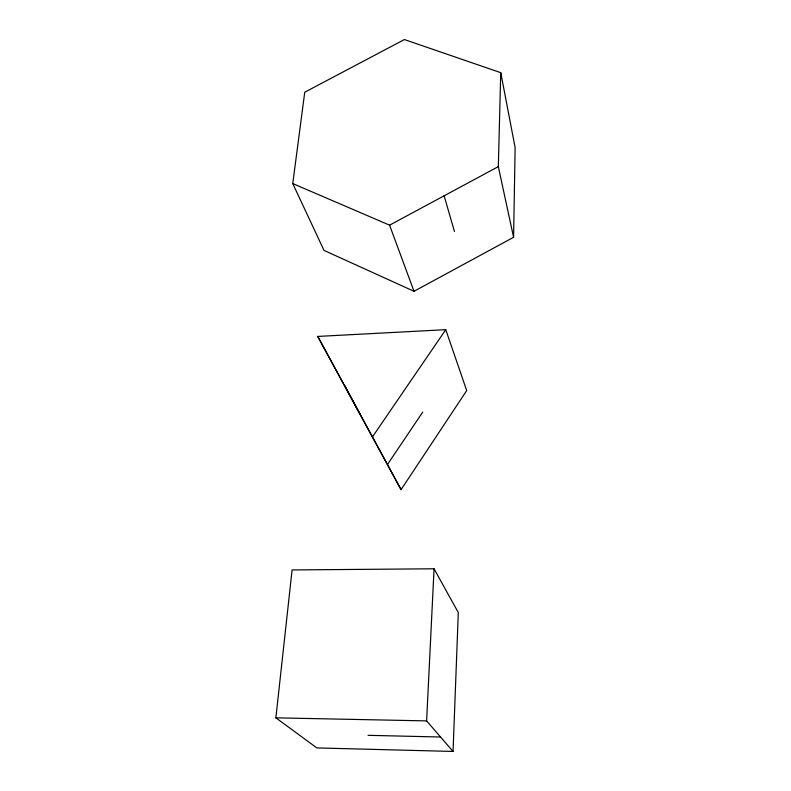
<?xml version="1.0" encoding="UTF-8"?>
<svg xmlns="http://www.w3.org/2000/svg" width="791" height="791" viewBox="0 0 791 791"><rect width="100%" height="100%" fill="white"/><g stroke="black" fill="none" stroke-linecap="round" stroke-linejoin="round"><path stroke-width="1.19" d="M513.586 237.28L515.129 147.62L500.752 72.673L404.379 39.55L304.743 92.211L292.759 183.571L323.984 250.381L414.009 291.296L513.586 237.28L498.33 166.634L500.752 72.673M453.055 751.45L458.305 612.55L434.061 568.788L292.097 569.945L275.871 717.832L316.865 747.92L453.055 751.45L426.616 720.898L434.061 568.788M401.067 489.629L466.7 390.576L445.758 329.679L317.735 336.432L401.067 489.629L317.735 336.432M387.57 464.347L422.74 412.062M372.719 436.503L445.758 329.679M292.759 183.571L389.577 225.168L498.33 166.634M275.871 717.832L426.616 720.898M368.042 735.323L440.557 737.014M344.401 384.96L360.142 414.415M389.577 225.168L414.009 291.296M444.117 195.812L454.459 231.506"/></g></svg>
